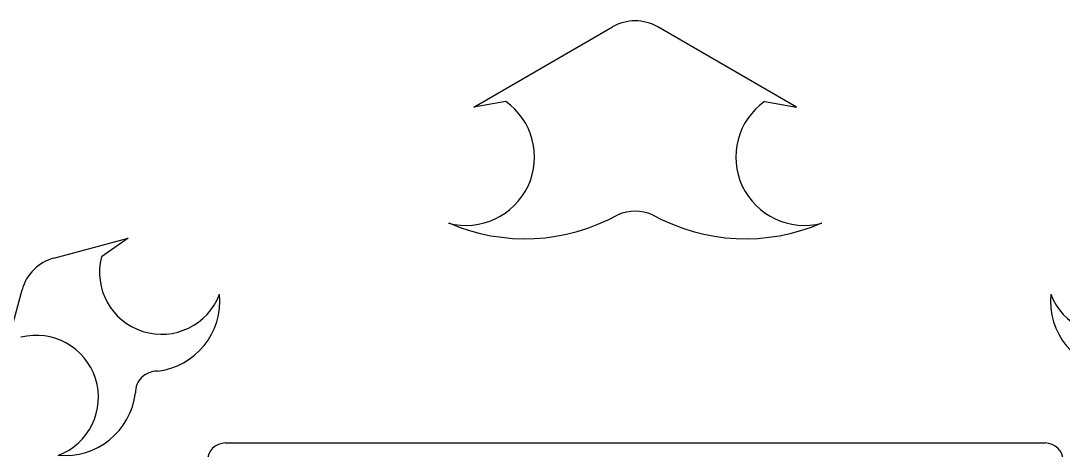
# Model space of a CAD drawing. Header units: inches. Extents: x -172 to 397, y -177 to 127.
# Drawn here: x 314.512 to 316.47, y 78.852 to 79.66 of the extents above; entities that cross this region are included whole.
import ezdxf

# ---------------------------------------------------------------- set-up
doc = ezdxf.new("R2010")
doc.units = ezdxf.units.IN
doc.header["$MEASUREMENT"] = 0
doc.layers.add('AC-FCU VRV', color=100, linetype='Continuous')
doc.layers.add('AC-Sky Air R32', color=130, linetype='Continuous', lineweight=0)

# ---------------------------------------------------------------- blocks, each defined once
blk = doc.blocks.new('AC Flow')
at = {"layer": 'AC-FCU VRV', "color": 4}
for p, q in [((2071.2329, 1328.6801), (2071.387, 1328.7692)), ((2071.5911, 1328.6801), (2071.437, 1328.7692)), ((2071.2683, 1328.6864), (2071.2329, 1328.6801)), ((2071.5558, 1328.6864), (2071.5911, 1328.6801)), ((2070.7669, 1328.5123), (2070.8491, 1328.5343)), ((2070.8491, 1328.5343), (2070.8196, 1328.5138)), ((2070.7095, 1328.3948), (2070.7316, 1328.477))]:
    blk.add_line(p, q, dxfattribs=at)
for centre, radius, start, end in [((2071.412, 1328.7259), 0.05, 59.9586, 120.0414), ((2071.2245, 1328.6245), 0.0758, 255.0678, 54.7105), ((2071.5995, 1328.6245), 0.0758, 125.2895, 284.9323), ((2071.2897, 1328.7464), 0.2126, 246.5243, 299.0478), ((2071.412, 1328.5143), 0.05, 67.5323, 112.4677), ((2071.5344, 1328.7464), 0.2126, 240.9522, 293.4757), ((2070.7798, 1328.464), 0.05, 105, 165), ((2070.8863, 1328.4966), 0.0689, 165.5308, 339.2728), ((2071.9377, 1328.4966), 0.0689, 200.7273, 14.4692), ((2070.8722, 1328.4649), 0.0788, 276.6489, 5.3449), ((2071.9518, 1328.4649), 0.0788, 174.6551, 263.3511), ((2070.7473, 1328.3576), 0.0689, 290.7273, 104.4692), ((2070.8809, 1328.3629), 0.0237, 89.0338, 180.9662), ((2070.779, 1328.3717), 0.0788, 264.6551, 353.3511)]:
    blk.add_arc(centre, radius, start, end, dxfattribs=at)
blk = doc.blocks.new('FCF ( 13-48 ) CV2S ( STD )')
at = {"layer": 'AC-FCU VRV', "color": 0}
blk.add_line((2325.9843, 1336.934), (2326.8943, 1336.934), dxfattribs=at)
at = {"layer": 'AC-FCU VRV', "color": 0, "linetype": 'Continuous'}
for centre, start, end in [((2325.9843, 1336.914), 90, 180), ((2326.8943, 1336.914), 0, 90)]:
    blk.add_arc(centre, 0.02, start, end, dxfattribs=at)
at = {"layer": 'AC-FCU VRV', "color": 0}
blk.add_blockref('AC Flow', (255.0272, 8.6271), dxfattribs=at)
blk = doc.blocks.new('*U202')
at = {"color": 0}
blk.add_blockref('FCF ( 13-48 ) CV2S ( STD )', (-3.031, -0.098), dxfattribs=at)

msp = doc.modelspace()

# ---------------------------------------------------------------- block references
at = {"layer": 'AC-Sky Air R32', "xscale": 1.692907841101676, "yscale": 1.692907841101676, "zscale": 1.692907841101676}
msp.add_blockref('*U202', (-3617.65, -2184.2742), dxfattribs=at)

doc.saveas('drawing.dxf')
